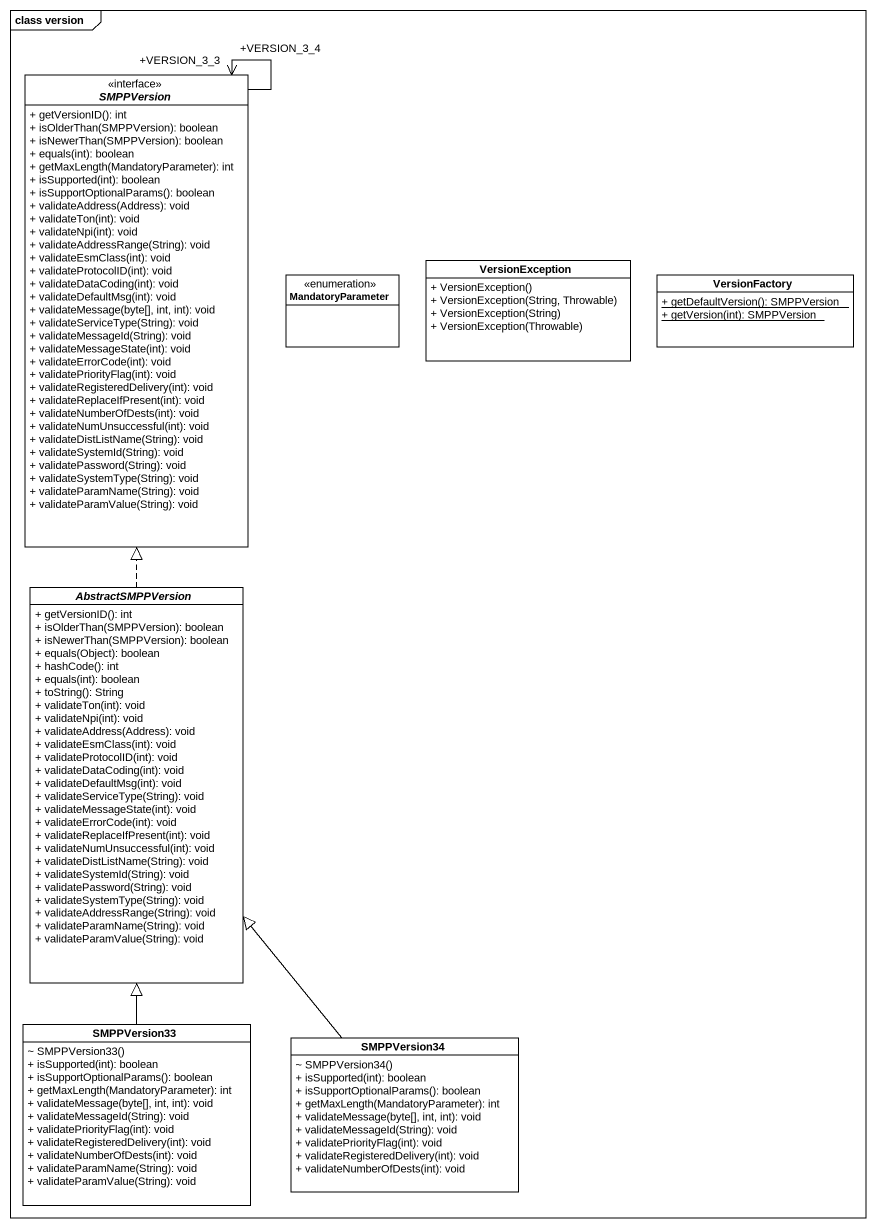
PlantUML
@startuml
mainframe class version
hide circle
hide empty members
skinparam classAttributeIconSize 0
interface SMPPVersion <<interface>> {
  + getVersionID(): int
  + isOlderThan(SMPPVersion): boolean
  + isNewerThan(SMPPVersion): boolean
  + equals(int): boolean
  + getMaxLength(MandatoryParameter): int
  + isSupported(int): boolean
  + isSupportOptionalParams(): boolean
  + validateAddress(Address): void
  + validateTon(int): void
  + validateNpi(int): void
  + validateAddressRange(String): void
  + validateEsmClass(int): void
  + validateProtocolID(int): void
  + validateDataCoding(int): void
  + validateDefaultMsg(int): void
  + validateMessage(byte[], int, int): void
  + validateServiceType(String): void
  + validateMessageId(String): void
  + validateMessageState(int): void
  + validateErrorCode(int): void
  + validatePriorityFlag(int): void
  + validateRegisteredDelivery(int): void
  + validateReplaceIfPresent(int): void
  + validateNumberOfDests(int): void
  + validateNumUnsuccessful(int): void
  + validateDistListName(String): void
  + validateSystemId(String): void
  + validatePassword(String): void
  + validateSystemType(String): void
  + validateParamName(String): void
  + validateParamValue(String): void
}
enum MandatoryParameter
class VersionException {
  + VersionException()
  + VersionException(String, Throwable)
  + VersionException(String)
  + VersionException(Throwable)
}
class VersionFactory {
  {static} + getDefaultVersion(): SMPPVersion
  {static} + getVersion(int): SMPPVersion
}
abstract class AbstractSMPPVersion {
  + getVersionID(): int
  + isOlderThan(SMPPVersion): boolean
  + isNewerThan(SMPPVersion): boolean
  + equals(Object): boolean
  + hashCode(): int
  + equals(int): boolean
  + toString(): String
  + validateTon(int): void
  + validateNpi(int): void
  + validateAddress(Address): void
  + validateEsmClass(int): void
  + validateProtocolID(int): void
  + validateDataCoding(int): void
  + validateDefaultMsg(int): void
  + validateServiceType(String): void
  + validateMessageState(int): void
  + validateErrorCode(int): void
  + validateReplaceIfPresent(int): void
  + validateNumUnsuccessful(int): void
  + validateDistListName(String): void
  + validateSystemId(String): void
  + validatePassword(String): void
  + validateSystemType(String): void
  + validateAddressRange(String): void
  + validateParamName(String): void
  + validateParamValue(String): void
}
class SMPPVersion33 {
  ~ SMPPVersion33()
  + isSupported(int): boolean
  + isSupportOptionalParams(): boolean
  + getMaxLength(MandatoryParameter): int
  + validateMessage(byte[], int, int): void
  + validateMessageId(String): void
  + validatePriorityFlag(int): void
  + validateRegisteredDelivery(int): void
  + validateNumberOfDests(int): void
  + validateParamName(String): void
  + validateParamValue(String): void
}
class SMPPVersion34 {
  ~ SMPPVersion34()
  + isSupported(int): boolean
  + isSupportOptionalParams(): boolean
  + getMaxLength(MandatoryParameter): int
  + validateMessage(byte[], int, int): void
  + validateMessageId(String): void
  + validatePriorityFlag(int): void
  + validateRegisteredDelivery(int): void
  + validateNumberOfDests(int): void
}
SMPPVersion --> "+VERSION_3_3" SMPPVersion
SMPPVersion --> "+VERSION_3_4" SMPPVersion
AbstractSMPPVersion .up.|> SMPPVersion
SMPPVersion33 -up-|> AbstractSMPPVersion
SMPPVersion34 -up-|> AbstractSMPPVersion
@enduml
